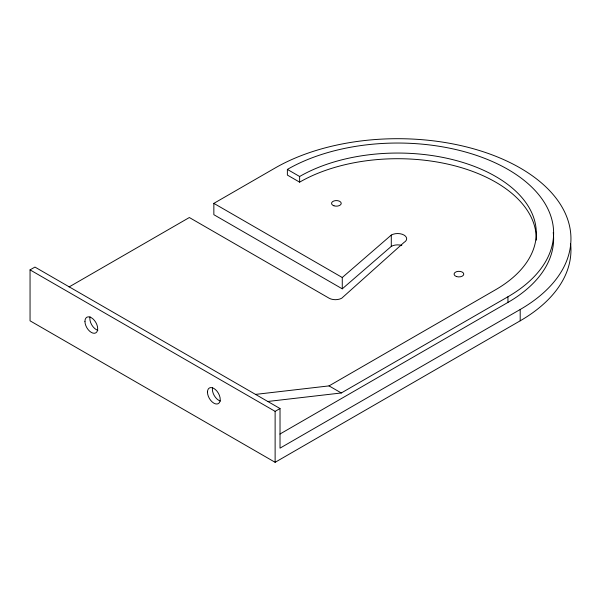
<?xml version="1.0" encoding="UTF-8"?>
<svg xmlns="http://www.w3.org/2000/svg" width="601" height="601" viewBox="0 0 601 601"><rect width="100%" height="100%" fill="white"/><g stroke="black" fill="none" stroke-linecap="round" stroke-linejoin="round"><path stroke-width="0.9" d="M520.196 309.492L280.021 448.151L280.021 408.537L34.948 267.077L30.05 269.872L30.05 320.814L275.123 462.304L520.196 320.814L520.196 309.492A173.291 100.051 0 0 0 520.196 168.002A173.291 100.051 0 0 0 275.123 168.002L213.851 203.371L213.851 214.692L342.269 288.833L342.269 277.512L391.289 235.066A9.007 5.206 0 0 1 404.03 235.066A9.007 5.206 0 0 1 404.03 242.428L341.781 298.171A9.007 5.206 0 0 1 329.04 298.171L189.345 217.524L69.077 286.955M342.269 288.833L391.289 246.387A9.007 5.206 0 0 1 401.799 245.441M30.05 269.872L275.123 411.362L280.021 408.537M255.515 394.399L329.04 385.895L495.69 289.682A138.636 80.038 0 0 0 495.69 176.491A138.636 80.038 0 0 0 299.629 176.491L287.376 169.414L287.376 175.079L299.629 182.148A138.636 80.038 0 0 1 451.824 165.072A138.636 80.038 0 0 1 536.272 240.145M267.768 401.476L341.293 392.971L507.943 296.759A155.959 90.045 0 0 0 507.943 169.414A155.959 90.045 0 0 0 287.376 169.414M279.938 434.05L507.943 302.416A155.959 90.045 0 0 0 553.243 232.467M213.851 203.371L342.269 277.512M329.04 385.895L341.293 392.971M507.943 296.759L507.943 302.416M391.289 235.066L391.289 246.387M299.629 176.491L299.629 182.148M275.123 411.362L275.123 462.304M570.627 243.961A173.291 100.051 0 0 1 520.196 320.814M220.402 401.032A9.007 5.206 60 0 1 212.604 387.517M97.865 330.287A9.007 5.206 60 0 1 90.067 316.772M207.48 392.122A9.007 5.206 60 0 0 217.044 404.015A9.007 5.206 60 0 0 217.044 391.266A9.007 5.206 60 0 0 207.48 392.122M84.944 321.377A9.007 5.206 60 0 0 94.507 333.27A9.007 5.206 60 0 0 94.507 320.521A9.007 5.206 60 0 0 84.944 321.377M456.497 276.543A4.853 2.802 0 0 0 463.777 274.116A4.853 2.802 0 0 0 456.497 271.697A4.853 2.802 0 0 0 456.497 276.543M333.961 205.797A4.853 2.802 0 0 0 341.24 203.371A4.853 2.802 0 0 0 333.961 200.944A4.853 2.802 0 0 0 333.961 205.797"/></g></svg>
